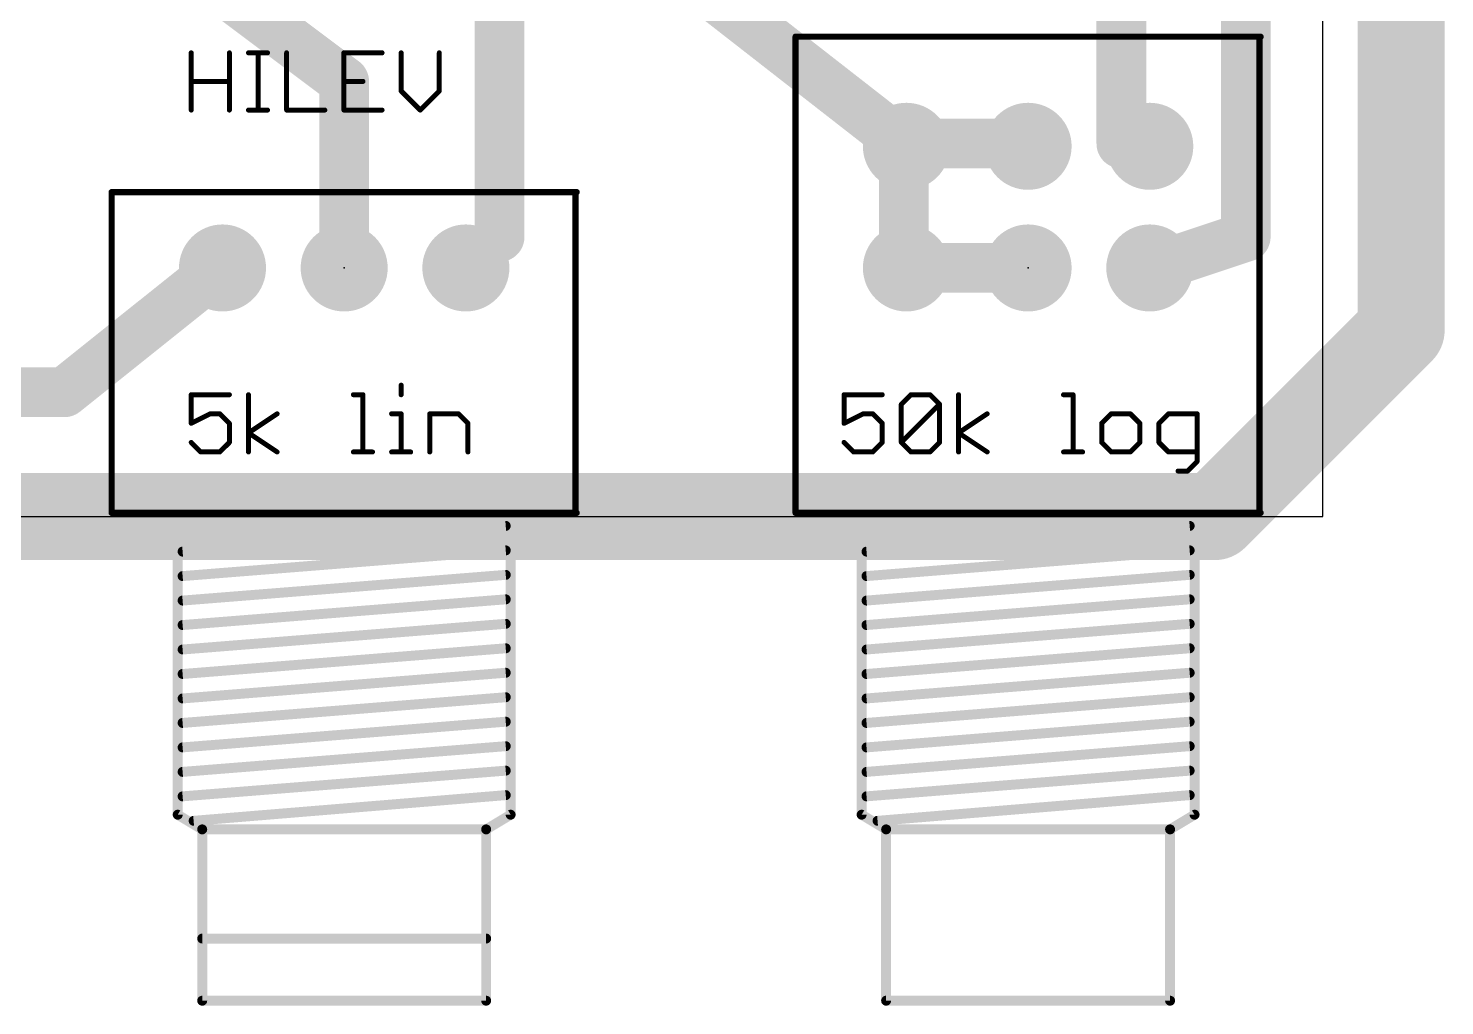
# Model space of a CAD drawing. Extents: x 0 to 4.04, y -0.39 to 3.15.
# Drawn here: x 2.896 to 4.035, y -0.393 to 0.393 of the extents above; entities that cross this region are included whole.
import ezdxf

# ---------------------------------------------------------------- set-up
doc = ezdxf.new("R2010")
doc.units = 0
for name, color, linetype in [('16', 175, 'CONTINUOUS'), ('17', 82, 'CONTINUOUS'), ('20', 7, 'CONTINUOUS'), ('21', 253, 'CONTINUOUS'), ('23', 7, 'CONTINUOUS'), ('25', 253, 'CONTINUOUS'), ('27', 253, 'CONTINUOUS'), ('46', 140, 'CONTINUOUS')]:
    doc.layers.add(name, color=color, linetype=linetype)

# ---------------------------------------------------------------- blocks, each defined once
blk = doc.blocks.new('ROUNDP')
at = {"const_width": 0.5}
blk.add_lwpolyline([(0, -0.25, 1), (0, 0.25, 1), (0, -0.25)], format="xyb", dxfattribs=at)

msp = doc.modelspace()

# ---------------------------------------------------------------- linework, layer by layer
at = {"layer": '16'}
for points, const_width in [([(3.275, 0.225), (3.275, 1)], 0.04), ([(3.875, 0.225), (3.875, 0.625)], 0.04), ([(3.15, 0.35), (2.95, 0.5)], 0.04), ([(3.60215, 0.29785), (3.375, 0.475)], 0.04), ([(3.775, 0.3), (3.775, 0.475)], 0.04), ([(3.15, 0.2), (3.15, 0.35)], 0.04), ([(3.625, 0.3), (3.7, 0.3)], 0.04), ([(3.6, 0.275), (3.60215, 0.29785)], 0.026), ([(3.625, 0.3), (3.60215, 0.29785)], 0.026), ([(3.7, 0.3), (3.7, 0.29785)], 0.026), ([(3.775, 0.3), (3.79785, 0.29785)], 0.026), ([(3.6, 0.275), (3.6, 0.2)], 0.04), ([(3.8, 0.2), (3.875, 0.225)], 0.04), ([(3.25, 0.2), (3.275, 0.225)], 0.026), ([(3.05, 0.2), (2.925, 0.1)], 0.04), ([(3.60215, 0.2), (3.7, 0.2)], 0.04), ([(3.05, 0.2), (3.05215, 0.2)], 0.026), ([(3.25, 0.2), (3.24785, 0.2)], 0.026), ([(3.6, 0.2), (3.60215, 0.2)], 0.026), ([(3.8, 0.2), (3.79785, 0.2)], 0.026), ([(2.925, 0.1), (2.45, 0.1)], 0.04)]:
    msp.add_lwpolyline(points, dxfattribs=dict(at, const_width=const_width))
for points, const_width in [([(3.16, 0.35, 1), (3.14, 0.35)], 0.02), ([(3.144, 0.342, 1), (3.156, 0.358)], 0.02), ([(3.625, 0.31, 1), (3.625, 0.29)], 0.02), ([(3.7, 0.29, 1), (3.7, 0.31)], 0.02), ([(3.596, 0.289965, 1), (3.608299, 0.305736)], 0.02), ([(3.601541, 0.304322, 1), (3.602758, 0.291379)], 0.013), ([(3.608621, 0.297242, 1), (3.595678, 0.298459)], 0.013), ([(3.625609, 0.293529, 1), (3.624391, 0.306471)], 0.013), ([(3.7065, 0.3, 1), (3.6935, 0.3)], 0.013), ([(3.765, 0.3, 1), (3.785, 0.3)], 0.02), ([(3.775609, 0.306471, 1), (3.774391, 0.293529)], 0.013), ([(3.797242, 0.291379, 1), (3.798459, 0.304322)], 0.013), ([(3.6935, 0.29785, 1), (3.7065, 0.29785)], 0.013), ([(3.61, 0.275, 1), (3.59, 0.275)], 0.02), ([(3.593529, 0.275609, 1), (3.606471, 0.274391)], 0.013), ([(3.878162, 0.215513, 1), (3.871838, 0.234487)], 0.02), ([(3.265, 0.225, 1), (3.285, 0.225)], 0.02), ([(3.279596, 0.220404, 1), (3.270404, 0.229596)], 0.013), ([(3.865, 0.225, 1), (3.885, 0.225)], 0.02), ([(3.056247, 0.192191, 1), (3.043753, 0.207809)], 0.02), ([(3.60215, 0.21, 1), (3.60215, 0.19)], 0.02), ([(3.7, 0.19, 1), (3.7, 0.21)], 0.02), ([(3.796838, 0.209487, 1), (3.803162, 0.190513)], 0.02), ([(3.05, 0.2065, 1), (3.05, 0.1935)], 0.013), ([(3.05215, 0.1935, 1), (3.05215, 0.2065)], 0.013), ([(3.14, 0.2, 1), (3.16, 0.2)], 0.02), ([(3.24785, 0.2065, 1), (3.24785, 0.1935)], 0.013), ([(3.245404, 0.204596, 1), (3.254596, 0.195404)], 0.013), ([(3.25, 0.1935, 1), (3.25, 0.2065)], 0.013), ([(3.59, 0.2, 1), (3.61, 0.2)], 0.02), ([(3.6, 0.2065, 1), (3.6, 0.1935)], 0.013), ([(3.60215, 0.1935, 1), (3.60215, 0.2065)], 0.013), ([(3.79785, 0.2065, 1), (3.79785, 0.1935)], 0.013), ([(3.8, 0.1935, 1), (3.8, 0.2065)], 0.013), ([(2.918753, 0.107809, 1), (2.931247, 0.092191)], 0.02), ([(2.925, 0.09, 1), (2.925, 0.11)], 0.02)]:
    msp.add_lwpolyline(points, format="xyb", dxfattribs=dict(at, const_width=const_width))
at = {"layer": '20'}
for p, q in [((3.937008, 0), (3.937008, 3.149606)), ((0, 0), (3.937008, 0))]:
    msp.add_line(p, q, dxfattribs=at)
at = {"layer": '21'}
for points, const_width in [([(3.513, 0.386), (3.887, 0.386)], 0.005), ([(3.513, 0.385), (3.513, 0.003)], 0.005), ([(3.886, 0.005), (3.886, 0.385)], 0.005), ([(2.963, 0.261), (3.337, 0.261)], 0.005), ([(2.963, 0.261), (2.963, 0.003)], 0.005), ([(3.336, 0.005), (3.336, 0.26)], 0.005), ([(2.963, 0.003), (3.337, 0.003)], 0.005), ([(3.016142, 0.000394), (3.016142, -0.239764)], 0.008), ([(3.283858, -0.239764), (3.283858, 0.000394)], 0.008), ([(3.513, 0.003), (3.887, 0.003)], 0.005), ([(3.566142, 0.000394), (3.566142, -0.239764)], 0.008), ([(3.833858, -0.239764), (3.833858, 0.000394)], 0.008), ([(3.020079, -0.02815), (3.279921, -0.00748)], 0.008), ([(3.570079, -0.02815), (3.829921, -0.00748)], 0.008), ([(3.020079, -0.047835), (3.279921, -0.027165)], 0.008), ([(3.570079, -0.047835), (3.829921, -0.027165)], 0.008), ([(3.020079, -0.06752), (3.279921, -0.04685)], 0.008), ([(3.570079, -0.06752), (3.829921, -0.04685)], 0.008), ([(3.020079, -0.087205), (3.279921, -0.066535)], 0.008), ([(3.570079, -0.087205), (3.829921, -0.066535)], 0.008), ([(3.020079, -0.10689), (3.279921, -0.08622)], 0.008), ([(3.570079, -0.10689), (3.829921, -0.08622)], 0.008), ([(3.020079, -0.126575), (3.279921, -0.105906)], 0.008), ([(3.570079, -0.126575), (3.829921, -0.105906)], 0.008), ([(3.020079, -0.14626), (3.279921, -0.125591)], 0.008), ([(3.570079, -0.14626), (3.829921, -0.125591)], 0.008), ([(3.020079, -0.165945), (3.279921, -0.145276)], 0.008), ([(3.570079, -0.165945), (3.829921, -0.145276)], 0.008), ([(3.020079, -0.18563), (3.279921, -0.164961)], 0.008), ([(3.570079, -0.18563), (3.829921, -0.164961)], 0.008), ([(3.020079, -0.205315), (3.279921, -0.184646)], 0.008), ([(3.570079, -0.205315), (3.829921, -0.184646)], 0.008), ([(3.020079, -0.225), (3.279921, -0.204331)], 0.008), ([(3.570079, -0.225), (3.829921, -0.204331)], 0.008), ([(3.028937, -0.244685), (3.279921, -0.224016)], 0.008), ([(3.578937, -0.244685), (3.829921, -0.224016)], 0.008), ([(3.016142, -0.239764), (3.035827, -0.251575)], 0.008), ([(3.264173, -0.251575), (3.283858, -0.239764)], 0.008), ([(3.566142, -0.239764), (3.585827, -0.251575)], 0.008), ([(3.814173, -0.251575), (3.833858, -0.239764)], 0.008), ([(3.035827, -0.251575), (3.035827, -0.38937)], 0.008), ([(3.035827, -0.251575), (3.264173, -0.251575)], 0.008), ([(3.264173, -0.38937), (3.264173, -0.251575)], 0.008), ([(3.585827, -0.251575), (3.585827, -0.38937)], 0.008), ([(3.585827, -0.251575), (3.814173, -0.251575)], 0.008), ([(3.814173, -0.38937), (3.814173, -0.251575)], 0.008), ([(3.035827, -0.33937), (3.264173, -0.33937)], 0.008), ([(3.035827, -0.38937), (3.264173, -0.38937)], 0.008), ([(3.585827, -0.38937), (3.814173, -0.38937)], 0.008)]:
    msp.add_lwpolyline(points, dxfattribs=dict(at, const_width=const_width))
for points, const_width in [([(3.513, 0.38725, 1), (3.513, 0.38475)], 0.0025), ([(3.51425, 0.385, 1), (3.51175, 0.385)], 0.0025), ([(3.88725, 0.385, 1), (3.88475, 0.385)], 0.0025), ([(3.887, 0.38475, 1), (3.887, 0.38725)], 0.0025), ([(2.963, 0.26225, 1), (2.963, 0.25975)], 0.0025), ([(2.96425, 0.261, 1), (2.96175, 0.261)], 0.0025), ([(3.33725, 0.26, 1), (3.33475, 0.26)], 0.0025), ([(3.337, 0.25975, 1), (3.337, 0.26225)], 0.0025), ([(2.963, 0.00425, 1), (2.963, 0.00175)], 0.0025), ([(2.96175, 0.003, 1), (2.96425, 0.003)], 0.0025), ([(3.018142, 0.000394, 1), (3.014142, 0.000394)], 0.004), ([(3.285858, 0.000394, 1), (3.281858, 0.000394)], 0.004), ([(3.33475, 0.005, 1), (3.33725, 0.005)], 0.0025), ([(3.337, 0.00175, 1), (3.337, 0.00425)], 0.0025), ([(3.513, 0.00425, 1), (3.513, 0.00175)], 0.0025), ([(3.51175, 0.003, 1), (3.51425, 0.003)], 0.0025), ([(3.568142, 0.000394, 1), (3.564142, 0.000394)], 0.004), ([(3.835858, 0.000394, 1), (3.831858, 0.000394)], 0.004), ([(3.88475, 0.005, 1), (3.88725, 0.005)], 0.0025), ([(3.887, 0.00175, 1), (3.887, 0.00425)], 0.0025), ([(3.28008, -0.009474, 1), (3.279763, -0.005487)], 0.004), ([(3.83008, -0.009474, 1), (3.829763, -0.005487)], 0.004), ([(3.01992, -0.026156, 1), (3.020237, -0.030143)], 0.004), ([(3.28008, -0.029159, 1), (3.279763, -0.025172)], 0.004), ([(3.56992, -0.026156, 1), (3.570237, -0.030143)], 0.004), ([(3.83008, -0.029159, 1), (3.829763, -0.025172)], 0.004), ([(3.01992, -0.045841, 1), (3.020237, -0.049828)], 0.004), ([(3.28008, -0.048844, 1), (3.279763, -0.044857)], 0.004), ([(3.56992, -0.045841, 1), (3.570237, -0.049828)], 0.004), ([(3.83008, -0.048844, 1), (3.829763, -0.044857)], 0.004), ([(3.01992, -0.065526, 1), (3.020237, -0.069513)], 0.004), ([(3.28008, -0.068529, 1), (3.279763, -0.064542)], 0.004), ([(3.56992, -0.065526, 1), (3.570237, -0.069513)], 0.004), ([(3.83008, -0.068529, 1), (3.829763, -0.064542)], 0.004), ([(3.01992, -0.085211, 1), (3.020237, -0.089198)], 0.004), ([(3.28008, -0.088214, 1), (3.279763, -0.084227)], 0.004), ([(3.56992, -0.085211, 1), (3.570237, -0.089198)], 0.004), ([(3.83008, -0.088214, 1), (3.829763, -0.084227)], 0.004), ([(3.28008, -0.107899, 1), (3.279763, -0.103912)], 0.004), ([(3.83008, -0.107899, 1), (3.829763, -0.103912)], 0.004), ([(3.01992, -0.104896, 1), (3.020237, -0.108883)], 0.004), ([(3.56992, -0.104896, 1), (3.570237, -0.108883)], 0.004), ([(3.01992, -0.124581, 1), (3.020237, -0.128569)], 0.004), ([(3.28008, -0.127584, 1), (3.279763, -0.123597)], 0.004), ([(3.56992, -0.124581, 1), (3.570237, -0.128569)], 0.004), ([(3.83008, -0.127584, 1), (3.829763, -0.123597)], 0.004), ([(3.01992, -0.144266, 1), (3.020237, -0.148254)], 0.004), ([(3.28008, -0.147269, 1), (3.279763, -0.143282)], 0.004), ([(3.56992, -0.144266, 1), (3.570237, -0.148254)], 0.004), ([(3.83008, -0.147269, 1), (3.829763, -0.143282)], 0.004), ([(3.01992, -0.163951, 1), (3.020237, -0.167939)], 0.004), ([(3.28008, -0.166954, 1), (3.279763, -0.162967)], 0.004), ([(3.56992, -0.163951, 1), (3.570237, -0.167939)], 0.004), ([(3.83008, -0.166954, 1), (3.829763, -0.162967)], 0.004), ([(3.01992, -0.183636, 1), (3.020237, -0.187624)], 0.004), ([(3.28008, -0.186639, 1), (3.279763, -0.182652)], 0.004), ([(3.56992, -0.183636, 1), (3.570237, -0.187624)], 0.004), ([(3.83008, -0.186639, 1), (3.829763, -0.182652)], 0.004), ([(3.01992, -0.203321, 1), (3.020237, -0.207309)], 0.004), ([(3.28008, -0.206324, 1), (3.279763, -0.202337)], 0.004), ([(3.56992, -0.203321, 1), (3.570237, -0.207309)], 0.004), ([(3.83008, -0.206324, 1), (3.829763, -0.202337)], 0.004), ([(3.01992, -0.223006, 1), (3.020237, -0.226994)], 0.004), ([(3.280085, -0.226009, 1), (3.279757, -0.222022)], 0.004), ([(3.56992, -0.223006, 1), (3.570237, -0.226994)], 0.004), ([(3.830085, -0.226009, 1), (3.829757, -0.222022)], 0.004), ([(3.017171, -0.238049, 1), (3.015113, -0.241479)], 0.004), ([(3.014142, -0.239764, 1), (3.018142, -0.239764)], 0.004), ([(3.281858, -0.239764, 1), (3.285858, -0.239764)], 0.004), ([(3.284887, -0.241479, 1), (3.282829, -0.238049)], 0.004), ([(3.567171, -0.238049, 1), (3.565113, -0.241479)], 0.004), ([(3.564142, -0.239764, 1), (3.568142, -0.239764)], 0.004), ([(3.831858, -0.239764, 1), (3.835858, -0.239764)], 0.004), ([(3.834887, -0.241479, 1), (3.832829, -0.238049)], 0.004), ([(3.028773, -0.242692, 1), (3.029101, -0.246678)], 0.004), ([(3.037827, -0.251575, 1), (3.033827, -0.251575)], 0.004), ([(3.035827, -0.249575, 1), (3.035827, -0.253575)], 0.004), ([(3.034798, -0.25329, 1), (3.036856, -0.24986)], 0.004), ([(3.266173, -0.251575, 1), (3.262173, -0.251575)], 0.004), ([(3.263144, -0.24986, 1), (3.265202, -0.25329)], 0.004), ([(3.264173, -0.253575, 1), (3.264173, -0.249575)], 0.004), ([(3.578773, -0.242692, 1), (3.579101, -0.246678)], 0.004), ([(3.587827, -0.251575, 1), (3.583827, -0.251575)], 0.004), ([(3.585827, -0.249575, 1), (3.585827, -0.253575)], 0.004), ([(3.584798, -0.25329, 1), (3.586856, -0.24986)], 0.004), ([(3.816173, -0.251575, 1), (3.812173, -0.251575)], 0.004), ([(3.813144, -0.24986, 1), (3.815202, -0.25329)], 0.004), ([(3.814173, -0.253575, 1), (3.814173, -0.249575)], 0.004), ([(3.035827, -0.33737, 1), (3.035827, -0.34137)], 0.004), ([(3.264173, -0.34137, 1), (3.264173, -0.33737)], 0.004), ([(3.035827, -0.38737, 1), (3.035827, -0.39137)], 0.004), ([(3.264173, -0.39137, 1), (3.264173, -0.38737)], 0.004), ([(3.585827, -0.38737, 1), (3.585827, -0.39137)], 0.004), ([(3.814173, -0.39137, 1), (3.814173, -0.38737)], 0.004), ([(3.033827, -0.38937, 1), (3.037827, -0.38937)], 0.004), ([(3.262173, -0.38937, 1), (3.266173, -0.38937)], 0.004), ([(3.583827, -0.38937, 1), (3.587827, -0.38937)], 0.004), ([(3.812173, -0.38937, 1), (3.816173, -0.38937)], 0.004)]:
    msp.add_lwpolyline(points, format="xyb", dxfattribs=dict(at, const_width=const_width))
at = {"layer": '23'}
for p in [(3.15, 0.2), (3.7, 0.2)]:
    msp.add_point(p, dxfattribs=at)
at = {"layer": '25', "const_width": 0.004}
for points in [[(3.027, 0.327), (3.027, 0.373039)], [(3.057693, 0.373039), (3.057693, 0.327)], [(3.073039, 0.373039), (3.088386, 0.373039)], [(3.080712, 0.327), (3.080712, 0.373039)], [(3.103732, 0.373039), (3.103732, 0.327)], [(3.180464, 0.373039), (3.149771, 0.373039)], [(3.149771, 0.373039), (3.149771, 0.327)], [(3.195811, 0.373039), (3.195811, 0.342346)], [(3.226503, 0.342346), (3.226503, 0.373039)], [(3.027, 0.35002), (3.057693, 0.35002)], [(3.149771, 0.35002), (3.165118, 0.35002)], [(3.195811, 0.342346), (3.211157, 0.327)], [(3.211157, 0.327), (3.226503, 0.342346)], [(3.073039, 0.327), (3.088386, 0.327)], [(3.103732, 0.327), (3.134425, 0.327)], [(3.149771, 0.327), (3.180464, 0.327)]]:
    msp.add_lwpolyline(points, dxfattribs=at)
at = {"layer": '25', "const_width": 0.002}
for points in [[(3.028, 0.373039, 1), (3.026, 0.373039)], [(3.058693, 0.373039, 1), (3.056693, 0.373039)], [(3.073039, 0.374039, 1), (3.073039, 0.372039)], [(3.081712, 0.373039, 1), (3.079712, 0.373039)], [(3.088386, 0.372039, 1), (3.088386, 0.374039)], [(3.104732, 0.373039, 1), (3.102732, 0.373039)], [(3.149771, 0.374039, 1), (3.149771, 0.372039)], [(3.150771, 0.373039, 1), (3.148771, 0.373039)], [(3.180464, 0.372039, 1), (3.180464, 0.374039)], [(3.196811, 0.373039, 1), (3.194811, 0.373039)], [(3.227503, 0.373039, 1), (3.225503, 0.373039)], [(3.027, 0.35102, 1), (3.027, 0.34902)], [(3.057693, 0.34902, 1), (3.057693, 0.35102)], [(3.149771, 0.35102, 1), (3.149771, 0.34902)], [(3.165118, 0.34902, 1), (3.165118, 0.35102)], [(3.196518, 0.343053, 1), (3.195103, 0.341639)], [(3.194811, 0.342346, 1), (3.196811, 0.342346)], [(3.225503, 0.342346, 1), (3.227503, 0.342346)], [(3.22721, 0.341639, 1), (3.225796, 0.343053)], [(3.026, 0.327, 1), (3.028, 0.327)], [(3.056693, 0.327, 1), (3.058693, 0.327)], [(3.073039, 0.328, 1), (3.073039, 0.326)], [(3.079712, 0.327, 1), (3.081712, 0.327)], [(3.088386, 0.326, 1), (3.088386, 0.328)], [(3.103732, 0.328, 1), (3.103732, 0.326)], [(3.102732, 0.327, 1), (3.104732, 0.327)], [(3.134425, 0.326, 1), (3.134425, 0.328)], [(3.149771, 0.328, 1), (3.149771, 0.326)], [(3.148771, 0.327, 1), (3.150771, 0.327)], [(3.180464, 0.326, 1), (3.180464, 0.328)], [(3.21045, 0.327707, 1), (3.211864, 0.326293)], [(3.21045, 0.326293, 1), (3.211864, 0.327707)]]:
    msp.add_lwpolyline(points, format="xyb", dxfattribs=at)
at = {"layer": '27', "const_width": 0.004}
for points in [[(3.19581, 0.105712), (3.19581, 0.098039)], [(3.057693, 0.098039), (3.027, 0.098039)], [(3.027, 0.098039), (3.027, 0.07502)], [(3.073039, 0.052), (3.073039, 0.098039)], [(3.157445, 0.098039), (3.165118, 0.098039)], [(3.165118, 0.098039), (3.165118, 0.052)], [(3.582693, 0.098039), (3.552, 0.098039)], [(3.552, 0.098039), (3.552, 0.07502)], [(3.598039, 0.090366), (3.605712, 0.098039)], [(3.598039, 0.059673), (3.598039, 0.090366)], [(3.598039, 0.059673), (3.628732, 0.090366)], [(3.605712, 0.098039), (3.621059, 0.098039)], [(3.621059, 0.098039), (3.628732, 0.090366)], [(3.628732, 0.090366), (3.628732, 0.059673)], [(3.644078, 0.052), (3.644078, 0.098039)], [(3.728484, 0.098039), (3.736157, 0.098039)], [(3.736157, 0.098039), (3.736157, 0.052)], [(3.027, 0.07502), (3.042346, 0.082693)], [(3.042346, 0.082693), (3.05002, 0.082693)], [(3.05002, 0.082693), (3.057693, 0.07502)], [(3.073039, 0.067346), (3.096059, 0.082693)], [(3.188137, 0.082693), (3.19581, 0.082693)], [(3.19581, 0.082693), (3.19581, 0.052)], [(3.21883, 0.052), (3.21883, 0.082693)], [(3.21883, 0.082693), (3.24185, 0.082693)], [(3.24185, 0.082693), (3.249523, 0.07502)], [(3.552, 0.07502), (3.567346, 0.082693)], [(3.567346, 0.082693), (3.57502, 0.082693)], [(3.57502, 0.082693), (3.582693, 0.07502)], [(3.644078, 0.067346), (3.667098, 0.082693)], [(3.76685, 0.082693), (3.759177, 0.07502)], [(3.782196, 0.082693), (3.76685, 0.082693)], [(3.789869, 0.07502), (3.782196, 0.082693)], [(3.812889, 0.082693), (3.805216, 0.07502)], [(3.835909, 0.082693), (3.812889, 0.082693)], [(3.835909, 0.044327), (3.835909, 0.082693)], [(3.057693, 0.07502), (3.057693, 0.059673)], [(3.096059, 0.052), (3.073039, 0.067346)], [(3.249523, 0.07502), (3.249523, 0.052)], [(3.582693, 0.07502), (3.582693, 0.059673)], [(3.667098, 0.052), (3.644078, 0.067346)], [(3.759177, 0.07502), (3.759177, 0.059673)], [(3.789869, 0.059673), (3.789869, 0.07502)], [(3.805216, 0.07502), (3.805216, 0.059673)], [(3.034673, 0.052), (3.027, 0.059673)], [(3.057693, 0.059673), (3.05002, 0.052)], [(3.559673, 0.052), (3.552, 0.059673)], [(3.582693, 0.059673), (3.57502, 0.052)], [(3.605712, 0.052), (3.598039, 0.059673)], [(3.628732, 0.059673), (3.621059, 0.052)], [(3.759177, 0.059673), (3.76685, 0.052)], [(3.782196, 0.052), (3.789869, 0.059673)], [(3.805216, 0.059673), (3.812889, 0.052)], [(3.05002, 0.052), (3.034673, 0.052)], [(3.157445, 0.052), (3.172791, 0.052)], [(3.188137, 0.052), (3.203484, 0.052)], [(3.57502, 0.052), (3.559673, 0.052)], [(3.621059, 0.052), (3.605712, 0.052)], [(3.728484, 0.052), (3.74383, 0.052)], [(3.76685, 0.052), (3.782196, 0.052)], [(3.812889, 0.052), (3.835909, 0.052)], [(3.828235, 0.036654), (3.835909, 0.044327)], [(3.820562, 0.036654), (3.828235, 0.036654)]]:
    msp.add_lwpolyline(points, dxfattribs=at)
at = {"layer": '27', "const_width": 0.002}
for points in [[(3.19681, 0.105712, 1), (3.19481, 0.105712)], [(3.027, 0.099039, 1), (3.027, 0.097039)], [(3.028, 0.098039, 1), (3.026, 0.098039)], [(3.057693, 0.097039, 1), (3.057693, 0.099039)], [(3.074039, 0.098039, 1), (3.072039, 0.098039)], [(3.157445, 0.099039, 1), (3.157445, 0.097039)], [(3.166118, 0.098039, 1), (3.164118, 0.098039)], [(3.165118, 0.097039, 1), (3.165118, 0.099039)], [(3.19481, 0.098039, 1), (3.19681, 0.098039)], [(3.552, 0.099039, 1), (3.552, 0.097039)], [(3.553, 0.098039, 1), (3.551, 0.098039)], [(3.582693, 0.097039, 1), (3.582693, 0.099039)], [(3.599039, 0.090366, 1), (3.597039, 0.090366)], [(3.597332, 0.091073, 1), (3.598746, 0.089659)], [(3.605712, 0.099039, 1), (3.605712, 0.097039)], [(3.606419, 0.097332, 1), (3.605005, 0.098746)], [(3.621766, 0.098746, 1), (3.620352, 0.097332)], [(3.621059, 0.097039, 1), (3.621059, 0.099039)], [(3.629732, 0.090366, 1), (3.627732, 0.090366)], [(3.629439, 0.089659, 1), (3.628025, 0.091073)], [(3.628025, 0.089659, 1), (3.629439, 0.091073)], [(3.645078, 0.098039, 1), (3.643078, 0.098039)], [(3.728484, 0.099039, 1), (3.728484, 0.097039)], [(3.737157, 0.098039, 1), (3.735157, 0.098039)], [(3.736157, 0.097039, 1), (3.736157, 0.099039)], [(3.042346, 0.083693, 1), (3.042346, 0.081693)], [(3.042794, 0.081798, 1), (3.041899, 0.083587)], [(3.050727, 0.0834, 1), (3.049312, 0.081986)], [(3.05002, 0.081693, 1), (3.05002, 0.083693)], [(3.096614, 0.081861, 1), (3.095504, 0.083525)], [(3.188137, 0.083693, 1), (3.188137, 0.081693)], [(3.19681, 0.082693, 1), (3.19481, 0.082693)], [(3.19581, 0.081693, 1), (3.19581, 0.083693)], [(3.21983, 0.082693, 1), (3.21783, 0.082693)], [(3.21883, 0.083693, 1), (3.21883, 0.081693)], [(3.242557, 0.0834, 1), (3.241143, 0.081986)], [(3.24185, 0.081693, 1), (3.24185, 0.083693)], [(3.567346, 0.083693, 1), (3.567346, 0.081693)], [(3.567794, 0.081798, 1), (3.566899, 0.083587)], [(3.575727, 0.0834, 1), (3.574312, 0.081986)], [(3.57502, 0.081693, 1), (3.57502, 0.083693)], [(3.667653, 0.081861, 1), (3.666543, 0.083525)], [(3.76685, 0.083693, 1), (3.76685, 0.081693)], [(3.767557, 0.081986, 1), (3.766143, 0.0834)], [(3.782903, 0.0834, 1), (3.781489, 0.081986)], [(3.782196, 0.081693, 1), (3.782196, 0.083693)], [(3.812889, 0.083693, 1), (3.812889, 0.081693)], [(3.813596, 0.081986, 1), (3.812182, 0.0834)], [(3.836909, 0.082693, 1), (3.834909, 0.082693)], [(3.835909, 0.081693, 1), (3.835909, 0.083693)], [(3.026553, 0.075914, 1), (3.027447, 0.074125)], [(3.026, 0.07502, 1), (3.028, 0.07502)], [(3.058693, 0.07502, 1), (3.056693, 0.07502)], [(3.056986, 0.074312, 1), (3.0584, 0.075727)], [(3.073594, 0.068178, 1), (3.072485, 0.066514)], [(3.072485, 0.068178, 1), (3.073594, 0.066514)], [(3.250523, 0.07502, 1), (3.248523, 0.07502)], [(3.248816, 0.074312, 1), (3.25023, 0.075727)], [(3.551553, 0.075914, 1), (3.552447, 0.074125)], [(3.551, 0.07502, 1), (3.553, 0.07502)], [(3.583693, 0.07502, 1), (3.581693, 0.07502)], [(3.581986, 0.074312, 1), (3.5834, 0.075727)], [(3.644633, 0.068178, 1), (3.643524, 0.066514)], [(3.643524, 0.068178, 1), (3.644633, 0.066514)], [(3.758469, 0.075727, 1), (3.759884, 0.074312)], [(3.760177, 0.07502, 1), (3.758177, 0.07502)], [(3.790869, 0.07502, 1), (3.788869, 0.07502)], [(3.789162, 0.074312, 1), (3.790576, 0.075727)], [(3.806216, 0.07502, 1), (3.804216, 0.07502)], [(3.804509, 0.075727, 1), (3.805923, 0.074312)], [(3.027707, 0.06038, 1), (3.026293, 0.058966)], [(3.056693, 0.059673, 1), (3.058693, 0.059673)], [(3.0584, 0.058966, 1), (3.056986, 0.06038)], [(3.552707, 0.06038, 1), (3.551293, 0.058966)], [(3.581693, 0.059673, 1), (3.583693, 0.059673)], [(3.5834, 0.058966, 1), (3.581986, 0.06038)], [(3.598746, 0.06038, 1), (3.597332, 0.058966)], [(3.597332, 0.06038, 1), (3.598746, 0.058966)], [(3.597039, 0.059673, 1), (3.599039, 0.059673)], [(3.627732, 0.059673, 1), (3.629732, 0.059673)], [(3.629439, 0.058966, 1), (3.628025, 0.06038)], [(3.759884, 0.06038, 1), (3.758469, 0.058966)], [(3.758177, 0.059673, 1), (3.760177, 0.059673)], [(3.788869, 0.059673, 1), (3.790869, 0.059673)], [(3.790576, 0.058966, 1), (3.789162, 0.06038)], [(3.805923, 0.06038, 1), (3.804509, 0.058966)], [(3.804216, 0.059673, 1), (3.806216, 0.059673)], [(3.034673, 0.053, 1), (3.034673, 0.051)], [(3.033966, 0.051293, 1), (3.03538, 0.052707)], [(3.049312, 0.052707, 1), (3.050727, 0.051293)], [(3.05002, 0.051, 1), (3.05002, 0.053)], [(3.072039, 0.052, 1), (3.074039, 0.052)], [(3.095504, 0.051168, 1), (3.096614, 0.052832)], [(3.157445, 0.053, 1), (3.157445, 0.051)], [(3.164118, 0.052, 1), (3.166118, 0.052)], [(3.172791, 0.051, 1), (3.172791, 0.053)], [(3.188137, 0.053, 1), (3.188137, 0.051)], [(3.19481, 0.052, 1), (3.19681, 0.052)], [(3.203484, 0.051, 1), (3.203484, 0.053)], [(3.21783, 0.052, 1), (3.21983, 0.052)], [(3.248523, 0.052, 1), (3.250523, 0.052)], [(3.559673, 0.053, 1), (3.559673, 0.051)], [(3.558966, 0.051293, 1), (3.56038, 0.052707)], [(3.574312, 0.052707, 1), (3.575727, 0.051293)], [(3.57502, 0.051, 1), (3.57502, 0.053)], [(3.605712, 0.053, 1), (3.605712, 0.051)], [(3.605005, 0.051293, 1), (3.606419, 0.052707)], [(3.620352, 0.052707, 1), (3.621766, 0.051293)], [(3.621059, 0.051, 1), (3.621059, 0.053)], [(3.643078, 0.052, 1), (3.645078, 0.052)], [(3.666543, 0.051168, 1), (3.667653, 0.052832)], [(3.728484, 0.053, 1), (3.728484, 0.051)], [(3.735157, 0.052, 1), (3.737157, 0.052)], [(3.74383, 0.051, 1), (3.74383, 0.053)], [(3.76685, 0.053, 1), (3.76685, 0.051)], [(3.766143, 0.051293, 1), (3.767557, 0.052707)], [(3.781489, 0.052707, 1), (3.782903, 0.051293)], [(3.782196, 0.051, 1), (3.782196, 0.053)], [(3.812889, 0.053, 1), (3.812889, 0.051)], [(3.812182, 0.051293, 1), (3.813596, 0.052707)], [(3.836616, 0.04362, 1), (3.835201, 0.045034)], [(3.835909, 0.051, 1), (3.835909, 0.053)], [(3.820562, 0.037654, 1), (3.820562, 0.035654)], [(3.827528, 0.037361, 1), (3.828942, 0.035947)], [(3.828235, 0.035654, 1), (3.828235, 0.037654)], [(3.834909, 0.044327, 1), (3.836909, 0.044327)]]:
    msp.add_lwpolyline(points, format="xyb", dxfattribs=at)
at = {"layer": '46', "const_width": 0.07}
for points in [[(4, 0.7), (4, 0.15)], [(4, 0.15), (3.85, 0)], [(3.85, 0), (0.25, 0)]]:
    msp.add_lwpolyline(points, dxfattribs=at)
at = {"layer": '46', "const_width": 0.035}
for points in [[(4.012374, 0.137626, 1), (3.987626, 0.162374)], [(3.9825, 0.15, 1), (4.0175, 0.15)], [(3.85, -0.0175, 1), (3.85, 0.0175)], [(3.837626, 0.012374, 1), (3.862374, -0.012374)]]:
    msp.add_lwpolyline(points, format="xyb", dxfattribs=at)

# ---------------------------------------------------------------- block references
at = {"layer": '17', "xscale": 0.07, "yscale": 0.07}
for p in [(3.60215, 0.29785), (3.60215, 0.29785), (3.7, 0.29785), (3.7, 0.29785), (3.79785, 0.29785), (3.79785, 0.29785), (3.05215, 0.2), (3.05215, 0.2), (3.15, 0.2), (3.15, 0.2), (3.24785, 0.2), (3.24785, 0.2), (3.60215, 0.2), (3.60215, 0.2), (3.7, 0.2), (3.7, 0.2), (3.79785, 0.2), (3.79785, 0.2)]:
    msp.add_blockref('ROUNDP', p, dxfattribs=at)

doc.saveas('drawing.dxf')
